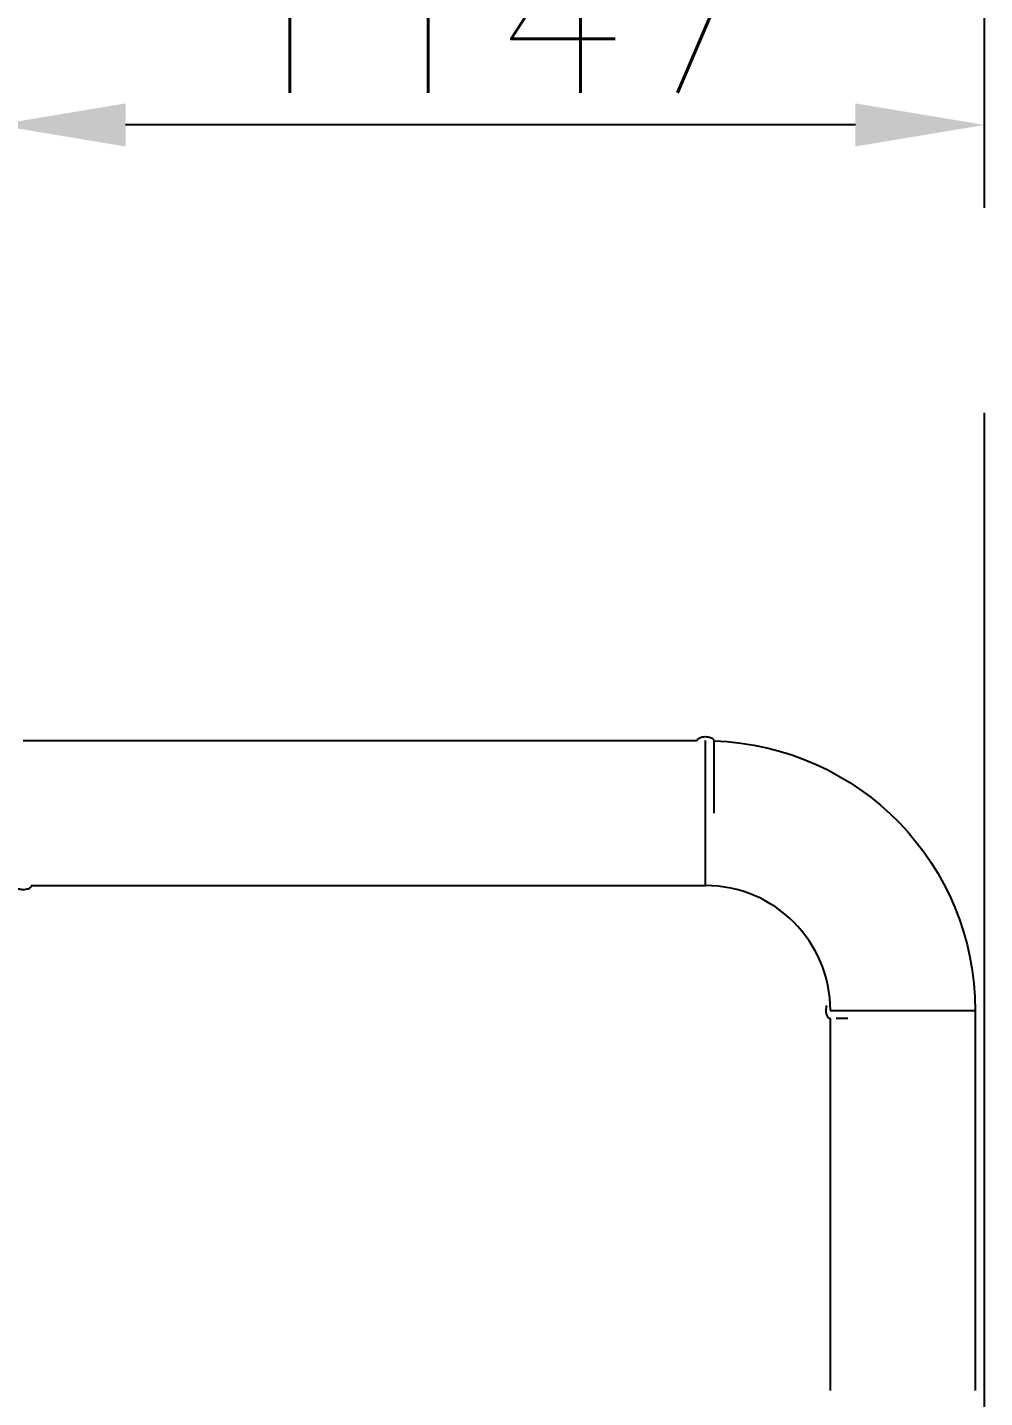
# Model space of a CAD drawing. Header units: metres. Extents: x 0 to 63075, y 0 to 44550.
# Drawn here: x 40192 to 41303, y 35412 to 37003 of the extents above; entities that cross this region are included whole.
import ezdxf

# ---------------------------------------------------------------- set-up
doc = ezdxf.new("R2010")
doc.units = ezdxf.units.M
doc.header["$LTSCALE"] = 75
doc.linetypes.add('CENTER2', pattern=[28.575, 19.05, -3.175, 3.175, -3.175])
for name, color, linetype in [('SC1', 7, 'CENTER2'), ('SDM', 7, 'Continuous'), ('SL1', 8, 'Continuous')]:
    doc.layers.add(name, color=color, linetype=linetype)
doc.styles.add('ROMANS', font='ROMANS.SHX')
doc.dimstyles.new('75___1-75', dxfattribs={"dimscale": 75, "dimtxt": 2.5, "dimasz": 2, "dimexe": 1.5, "dimexo": 1, "dimgap": 0.5, "dimtad": 1, "dimdec": 0, "dimzin": 12, "dimtxsty": 'ROMANS', "dimcen": 0, "dimclrd": 256, "dimclre": 256, "dimclrt": 3, "dimazin": 3, "dimtfac": 1, "dimtdec": 0, "dimtmove": 0, "dimatfit": 0, "dimfxl": 1, "dimlwd": -1, "dimlwe": -1, "dimarcsym": 0})

# ---------------------------------------------------------------- blocks, each defined once
blk = doc.blocks.new('A$C32abaae3')
at = {"layer": 'SL1', "extrusion": (2.28848e-17, 1, 0)}
for p, q in [((13803.1, 7972), (14585.6, 7972)), ((14595.2, 7803.7), (14595.2, 7972)), ((14595.2, 7803.7), (14595.2, 7972)), ((14595.2, 7803.7), (14595.2, 7972)), ((14595.2, 7803.7), (14595.2, 7972)), ((14595.2, 7803.7), (14595.2, 7972)), ((14595.2, 7803.7), (14595.2, 7972)), ((14595.2, 7803.7), (14595.2, 7972)), ((14595.2, 7803.7), (14595.2, 7972)), ((14595.2, 7803.7), (14595.2, 7972)), ((13812.6, 7803.7), (14595.2, 7803.7)), ((14595.2, 7803.7), (14595.2, 7803.7)), ((14595.2, 7803.7), (14595.2, 7803.7)), ((14595.2, 7803.7), (14595.2, 7803.7)), ((14595.2, 7803.7), (14595.2, 7803.7)), ((14740, 7658.8), (14908.3, 7658.8)), ((14740, 7658.8), (14908.3, 7658.8)), ((14740, 7658.8), (14908.3, 7658.8)), ((14740, 7658.8), (14908.3, 7658.8)), ((14740, 7658.8), (14908.3, 7658.8)), ((14740, 7658.8), (14908.3, 7658.8)), ((14740, 7658.8), (14908.3, 7658.8)), ((14908.3, 7658.8), (14908.3, 7217.5)), ((14908.3, 7658.8), (14908.3, 7658.8)), ((14908.3, 7658.8), (14908.3, 7658.8)), ((14908.3, 7658.8), (14908.3, 7658.8)), ((14908.3, 7658.8), (14908.3, 7658.8)), ((14740, 7649.3), (14740, 7217.5))]:
    blk.add_line(p, q, dxfattribs=at)
at = {"layer": 'SL1', "extrusion": (0, 0, -1)}
blk.add_arc((-14595.2, 7658.8), 313.1, 91.7431, 179.9982, dxfattribs=at)
at = {"layer": 'SL1'}
blk.add_arc((14595.2, 7658.8), 144.9, 0, 90, dxfattribs=at)
blk.add_open_spline([(13812.6, 7972), (13812.6, 7972), (13812.6, 7972), (13812.6, 7972)], degree=3, dxfattribs=at)
for points, knots in [([(14585.6, 7972), (14585.6, 7972.1), (14585.6, 7972.2), (14585.9, 7973.4), (14586.7, 7974.3), (14588.7, 7975.6), (14589.9, 7976), (14592.4, 7976.6), (14593.7, 7976.7), (14596.1, 7976.7), (14597.2, 7976.6), (14599.3, 7976.3), (14600.2, 7976), (14601.6, 7975.5), (14602.2, 7975.2), (14603.1, 7974.6), (14603.4, 7974.4), (14603.9, 7973.8), (14604.1, 7973.6), (14604.4, 7973.1), (14604.5, 7972.8), (14604.6, 7972.4), (14604.7, 7972.3), (14604.7, 7972.1), (14604.7, 7972.1), (14604.7, 7972), (14604.7, 7972), (14604.7, 7972), (14604.7, 7972), (14604.7, 7972), (14604.7, 7972), (14604.7, 7972), (14604.7, 7972), (14604.7, 7972), (14604.7, 7972), (14604.7, 7971.9), (14604.7, 7971.9), (14604.7, 7971.8), (14604.7, 7971.8), (14604.7, 7971.7), (14604.7, 7971.7), (14604.7, 7971.5), (14604.7, 7971.1), (14604.7, 7970.2), (14604.7, 7969.6), (14604.7, 7968), (14604.7, 7967.2), (14604.7, 7965.2), (14604.7, 7964), (14604.7, 7961.5), (14604.7, 7960.1), (14604.7, 7957.1), (14604.7, 7955.5), (14604.7, 7952.1), (14604.7, 7950.3), (14604.7, 7946.4), (14604.7, 7944.4), (14604.7, 7940.2), (14604.7, 7938), (14604.7, 7933.5), (14604.7, 7931.1), (14604.7, 7926.3), (14604.7, 7923.8), (14604.7, 7920), (14604.7, 7918.7), (14604.7, 7914.8), (14604.7, 7912.2), (14604.7, 7906.9), (14604.7, 7904.2), (14604.7, 7898.7), (14604.7, 7896), (14604.7, 7891.4), (14604.7, 7889.6), (14604.7, 7887.7)], [0, 0, 0, 0, 0.425161, 0.425161, 3.554057, 3.554057, 7.377402, 7.377402, 11.243733, 11.243733, 14.638874, 14.638874, 17.385145, 17.385145, 19.298464, 19.298464, 20.576881, 20.576881, 21.508304, 21.508304, 22.31848, 22.31848, 22.729355, 22.729355, 22.8325, 22.8325, 22.935646, 22.935646, 22.948445, 22.948445, 23.021252, 23.021252, 23.215408, 23.215408, 24.25092, 24.25092, 27.937048, 27.937048, 29.165505, 29.165505, 29.574982, 29.574982, 37.773841, 37.773841, 46.062252, 46.062252, 54.350519, 54.350519, 62.638784, 62.638784, 70.927052, 70.927052, 79.215318, 79.215318, 87.503585, 87.503585, 95.791853, 95.791853, 104.080119, 104.080119, 112.368386, 112.368386, 120.656653, 120.656653, 124.79716, 124.79716, 133.090355, 133.090355, 141.378614, 141.378614, 149.666881, 149.666881, 155.1243, 155.1243, 155.1243, 155.1243]), ([(13812.6, 7803.7), (13812.6, 7803.7), (13812.6, 7803.7), (13812.6, 7803.7), (13812.6, 7803.6), (13812.6, 7803.5), (13812.6, 7803.5), (13812.6, 7803.3), (13812.6, 7803.1), (13812.5, 7802.7), (13812.3, 7802.4), (13812, 7801.9), (13811.8, 7801.7), (13811.2, 7801.2), (13810.9, 7800.9), (13809.9, 7800.3), (13809.3, 7800), (13807.7, 7799.5), (13806.8, 7799.3), (13804.7, 7799), (13803.5, 7798.9), (13801.7, 7799), (13801.1, 7799), (13799.1, 7799.3), (13797.9, 7799.6), (13795.7, 7800.6), (13794.6, 7801.3), (13793.8, 7802.7), (13793.6, 7803.1), (13793.6, 7803.6), (13793.6, 7803.6), (13793.6, 7803.6)], [265.00766, 265.00766, 265.00766, 265.00766, 265.008353, 265.008353, 265.093774, 265.093774, 265.256568, 265.256568, 265.747008, 265.747008, 266.567241, 266.567241, 267.537969, 267.537969, 268.892408, 268.892408, 270.942212, 270.942212, 273.789055, 273.789055, 277.278895, 277.278895, 279.220426, 279.220426, 283.105015, 283.105015, 286.533637, 286.533637, 287.854707, 287.854707, 287.859659, 287.859659, 287.859659, 287.859659]), ([(14740, 7649.3), (14740, 7649.3), (14740, 7649.3), (14740, 7649.3), (14740, 7649.3), (14740, 7649.3), (14740, 7649.3), (14740, 7649.3), (14740, 7649.3), (14740, 7649.3), (14740, 7649.3), (14740, 7649.3), (14740, 7649.3), (14740, 7649.3), (14740, 7649.3), (14739.9, 7649.3), (14739.9, 7649.3), (14739.7, 7649.3), (14739.6, 7649.3), (14738.5, 7649.6), (14737.6, 7650.4), (14736.4, 7652.4), (14736, 7653.6), (14735.4, 7656.1), (14735.3, 7657.4), (14735.2, 7659.9), (14735.3, 7661), (14735.7, 7662.8), (14735.8, 7663.4), (14736.1, 7664.2), (14736.2, 7664.4), (14736.2, 7664.6)], [266.587261, 266.587261, 266.587261, 266.587261, 266.587878, 266.587878, 266.588462, 266.588462, 266.589111, 266.589111, 266.590373, 266.590373, 266.592888, 266.592888, 266.599865, 266.599865, 266.674299, 266.674299, 266.773553, 266.773553, 267.072882, 267.072882, 270.221039, 270.221039, 274.052051, 274.052051, 277.907167, 277.907167, 281.383547, 281.383547, 283.296206, 283.296206, 283.932578, 283.932578, 283.932578, 283.932578]), ([(14760.4, 7649.3), (14760.3, 7649.3), (14760.3, 7649.3), (14758.4, 7649.3), (14756.7, 7649.3), (14753.5, 7649.3), (14752.1, 7649.3), (14749.4, 7649.3), (14748.1, 7649.3), (14747, 7649.3), (14747, 7649.3), (14747, 7649.3)], [206.826468, 206.826468, 206.826468, 206.826468, 207.108144, 207.108144, 215.396412, 215.396412, 223.684678, 223.684678, 231.972945, 231.972945, 232.123265, 232.123265, 232.123265, 232.123265]), ([(14908.3, 7649.3), (14908.3, 7649.3), (14908.3, 7649.3), (14908.3, 7649.3), (14908.3, 7649.3), (14908.3, 7649.3), (14908.3, 7649.3), (14908.3, 7649.3), (14908.3, 7649.3), (14908.3, 7649.3)], [2.364814715, 2.364814715, 2.364814715, 2.364814715, 2.365935286, 2.365935286, 2.366563793, 2.366563793, 2.369080068, 2.369080068, 2.373032349, 2.373032349, 2.373032349, 2.373032349]), ([(14908.3, 7649.3), (14908.3, 7649.3), (14908.3, 7649.3), (14908.3, 7649.3), (14908.3, 7649.3), (14908.3, 7649.3)], [2.39971173, 2.39971173, 2.39971173, 2.39971173, 2.41940356, 2.41940356, 2.43069057, 2.43069057, 2.43069057, 2.43069057])]:
    blk.add_open_spline(points, degree=3, knots=knots, dxfattribs=at)
blk = doc.blocks.new('*D23')
at = {"layer": 'Defpoints', "color": 0, "transparency": 16777216}
for p in [(40155.7, 36889.9), (41303, 36889.9), (40155.7, 36053)]:
    blk.add_point(p, dxfattribs=at)
at = {"layer": 'SDM', "transparency": 16777216}
for p, q in [((40155.7, 36128), (40155.7, 37002.4)), ((41303, 36964.9), (41303, 37002.4)), ((41153, 36889.9), (40305.7, 36889.9))]:
    blk.add_line(p, q, dxfattribs=at)
for points in [[(40305.7, 36914.9), (40305.7, 36864.9), (40155.7, 36889.9)], [(41153, 36914.9), (41153, 36864.9), (41303, 36889.9)]]:
    blk.add_solid(points, dxfattribs=at)
at = {"layer": 'SDM', "color": 3, "transparency": 16777216, "insert": (40729.3, 37021.1), "char_height": 187.5, "attachment_point": 5, "style": 'ROMANS'}
blk.add_mtext('1147', dxfattribs=at)

msp = doc.modelspace()

# ---------------------------------------------------------------- linework, layer by layer
at = {"layer": 'SC1'}
msp.add_line((41303, 28697.4), (41303, 42325.2), dxfattribs=at)

# ---------------------------------------------------------------- block references
at = {"layer": 'SDM'}
msp.add_blockref('A$C32abaae3', (26383.8, 28203.1), dxfattribs=at)

# ---------------------------------------------------------------- dimensions: what is measured, and where the dimension line sits
dim = msp.add_linear_dim(base=(40155.7, 36889.9), p1=(41303, 36889.9), p2=(40155.7, 36053), dimstyle='75___1-75', dxfattribs=at)
dim.commit()
dim.dimension.update_dxf_attribs({"geometry": '*D23', "text_midpoint": (40729.3, 36889.9), "dimtype": 160})

doc.saveas('drawing.dxf')
